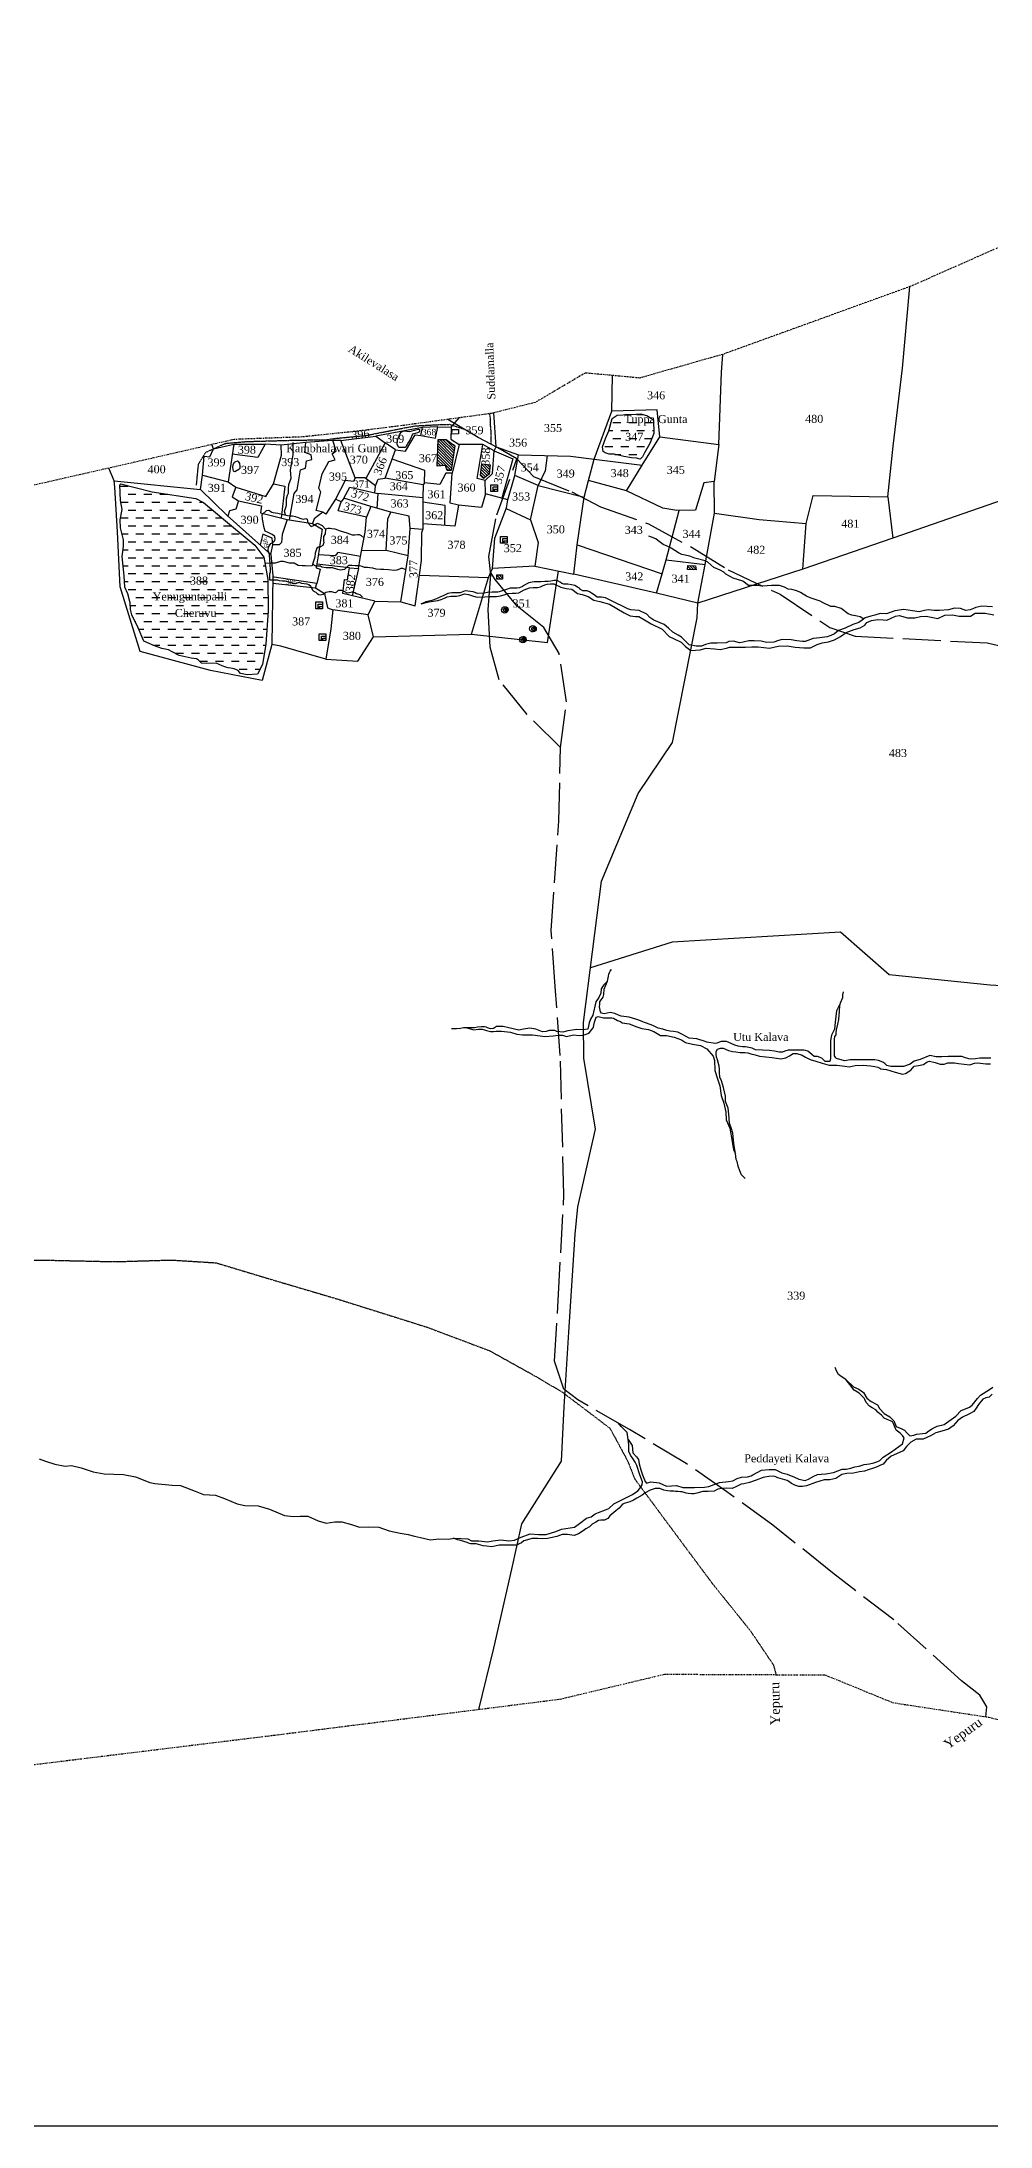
# Model space of a CAD drawing. Header units: millimetres. Extents: x 1039 to 3150, y 234 to 1226.
# Drawn here: x 1810 to 2109, y 234 to 890 of the extents above; entities that cross this region are included whole.
import ezdxf

# ---------------------------------------------------------------- set-up
doc = ezdxf.new("R2010")
doc.units = ezdxf.units.MM
doc.header["$MEASUREMENT"] = 0
for name, pattern in [('ACAD_ISO02W100', [15, 12, -3]), ('ACAD_ISO07W100', [3, 0, -3]), ('BORDER', [1.75, 0.5, -0.25, 0.5, -0.25, 0, -0.25])]:
    doc.linetypes.add(name, pattern=pattern)
for name, color, linetype in [('CARTTRACK', 30, 'ACAD_ISO02W100'), ('NALA', 4, 'Continuous'), ('ROUND WELL', 5, 'Continuous'), ('SQUAREWELL', 5, 'Continuous'), ('SURVEY_BND', 7, 'Continuous'), ('VILLAGE_AREA', 1, 'Continuous'), ('WATER_BODY', 4, 'Continuous')]:
    doc.layers.add(name, color=color, linetype=linetype)
doc.layers.add('FOOTPATH', color=150, linetype='ACAD_ISO07W100', lineweight=30)
doc.layers.add('VILL_BOUNDARY', color=6, linetype='BORDER', lineweight=30)
doc.styles.get("Standard").update_dxf_attribs({"font": 'TIMES.TTF'})

msp = doc.modelspace()

# ---------------------------------------------------------------- hatches: boundary and pattern name
at = {"layer": 'VILLAGE_AREA'}
h = msp.add_hatch(dxfattribs=at)
h.set_pattern_fill('ANSI31', color=256, scale=5, angle=90, style=0)
h.paths.add_polyline_path([(1940.28, 762.73), (1937.6, 764.67), (1935.02, 764.7), (1934.7, 756.34), (1937.4, 756.55), (1937.86, 754.92), (1939.14, 754.9)])
h.paths.add_polyline_path([(1951.46, 756.73), (1948.83, 757.05), (1948.34, 753.33), (1949.32, 752.38), (1951.05, 753.82)])
h.paths.add_polyline_path([(1951.78, 755.72), (1952.1, 762.56), (1948.28, 762.74), (1947.96, 755.89)], flags=9)
h = msp.add_hatch(dxfattribs=at)
h.set_pattern_fill('ANSI31', color=256, scale=5, angle=90, style=0)
h.paths.add_polyline_path([(2015.94, 724.95), (2013.59, 725.09), (2013.49, 723.81), (2016.18, 723.7)])
h.paths.add_polyline_path([(1955.31, 722.12), (1953.46, 722.12), (1953.46, 720.75), (1955.31, 720.75)])
at = {"layer": 'WATER_BODY'}
h = msp.add_hatch(dxfattribs=at)
h.set_pattern_fill('DASH', color=256, scale=20, style=0)
h.paths.add_polyline_path([(2002.91, 766.6), (2002.82, 770.81), (2001.98, 771.43), (2000.85, 772.07), (1998.8, 772.7), (1997.34, 772.6), (1995.04, 772.58), (1991.31, 772.36), (1989.8, 771.33), (1988.77, 767.42), (1987.69, 765.03), (1986.69, 762.4), (1986.93, 760.92), (1987.6, 760.44), (1988.86, 760.06), (1990.44, 760.04), (1993.41, 759.32), (1995.87, 758.91), (1997.43, 758.86), (1998.58, 758.46), (1999.35, 759.22), (1999.97, 760.46), (2001.64, 763.42)])
h.paths.add_polyline_path([(1992.7, 768.22), (2013.85, 768.22), (2013.85, 773.18), (1992.7, 773.18)], flags=9)
h.paths.add_polyline_path([(1993.23, 763.58), (2000.08, 763.58), (2000.08, 767.42), (1993.23, 767.42)], flags=24)
h = msp.add_hatch(dxfattribs=at)
h.set_pattern_fill('DASH', color=256, scale=20, style=0)
h.paths.add_polyline_path([(1877.38, 731.47), (1870.02, 737.58), (1861.22, 744.9), (1858.84, 746.13), (1845.11, 748.27), (1835.28, 750.69), (1834.92, 750.47), (1835.16, 745.51), (1835.67, 742.69), (1835.06, 739.47), (1835.09, 736.89), (1836.1, 733.11), (1836.12, 731.08), (1835.62, 727.91), (1835.93, 724.83), (1836.32, 721.86), (1836.49, 718.25), (1837.43, 716.2), (1838.15, 713.38), (1838.27, 711.26), (1838.66, 709.57), (1840.71, 705.46), (1842.49, 701.27), (1844.18, 700.57), (1845.88, 699.77), (1848.12, 698.97), (1850.25, 698.54), (1851.36, 697.93), (1853.63, 696.73), (1857.34, 695.96), (1859.01, 695.71), (1859.67, 695.33), (1860.63, 694.32), (1862.33, 694.25), (1865.22, 694.36), (1866.22, 693.94), (1867.11, 693.52), (1868.3, 693.13), (1869, 692.94), (1869.88, 692.82), (1870.89, 692.59), (1872.16, 692.01), (1872.86, 691.13), (1874.94, 690.74), (1878.18, 690.93), (1879.76, 693.94), (1880.81, 700.35), (1881.54, 710.86), (1881.5, 720.69), (1880.26, 727.74)])
h.paths.add_polyline_path([(1851.57, 708.16), (1865.68, 708.16), (1865.68, 712.12), (1851.57, 712.12)], flags=24)
h.paths.add_polyline_path([(1844.4, 712.45), (1868.99, 712.45), (1868.99, 717.52), (1844.4, 717.52)], flags=24)
h.paths.add_polyline_path([(1856.33, 718.39), (1863.18, 718.39), (1863.18, 722.22), (1856.33, 722.22)], flags=24)

# ---------------------------------------------------------------- linework, layer by layer
at = {"lineweight": 30}
msp.add_lwpolyline([(1039.18, 1225.73), (3149.7, 1225.73), (3149.7, 234.41), (1039.18, 234.41)], close=True, dxfattribs=at)
at = {"layer": 'CARTTRACK'}
for points in [[(2107.34, 363.16), (2107.6, 366.27), (2105.47, 369.92), (2099.68, 374.47), (2078.38, 393.61), (2059.07, 408.39), (2040.36, 423.41), (2025.83, 433.91), (2013.01, 442.77), (1995.2, 453.46), (1978.97, 462.78), (1974.58, 466.09), (1971.68, 474.95), (1972.8, 494.04), (1974.63, 527.27), (1973.44, 571.05), (1971.88, 592.71), (1970.57, 610.37), (1972.96, 644.71), (1973.57, 667.84), (1963.04, 678.26), (1954.2, 689.12), (1951.45, 699.38), (1950.73, 711.2), (1951.57, 722.1), (1950.97, 727.95), (1953.48, 740.96), (1959.83, 758.6), (1953.85, 762.06), (1947.64, 765.28), (1938.14, 771)], [(1959.83, 758.6), (1965.08, 753.09), (1977.11, 748.19), (1986.12, 743.47), (2001.2, 738.16), (2014.9, 730.71), (2026.23, 723.72), (2042.6, 716.03), (2058.21, 705.53), (2066.21, 702.85), (2107.7, 700.73), (2122.32, 697.33)], [(1973.57, 667.84), (1975.45, 682.2), (1973.08, 697.42), (1968.25, 705.54), (1959.93, 712.32), (1952.99, 720.7), (1951.49, 722.94)]]:
    msp.add_lwpolyline(points, dxfattribs=at)
at = {"layer": 'FOOTPATH', "ltscale": 0.002}
for points in [[(1859.04, 750.33), (1859.67, 756.84), (1861.96, 760.66), (1868.12, 763.45), (1874.82, 764.04), (1889.09, 764.44), (1899.93, 764.62), (1902.27, 764.98), (1912.43, 765.95), (1923.6, 768.17), (1928.11, 768.98), (1935.33, 769.35), (1938.67, 769.45), (1943.24, 767.93)], [(1951.69, 763.18), (1951.75, 766.69), (1951.5, 769.53), (1951.48, 771.54), (1951.23, 772.79)], [(1794.78, 506.68), (1812.58, 506.68), (1833.38, 506.22), (1851.08, 506.74), (1865.19, 505.86), (1883.32, 500.41), (1903.11, 494.57), (1931.59, 485.62), (1951.2, 478.24), (1965, 470.58), (1973.98, 465.3), (1989.08, 453.86), (1994.64, 443.57), (1996.86, 437.92), (2010.91, 418.99), (2021.23, 405.12), (2033.28, 390.13), (2040.5, 379.44), (2041.33, 376.38)]]:
    msp.add_lwpolyline(points, dxfattribs=at)
at = {"layer": 'NALA'}
for points in [[(1887, 740.95), (1886.72, 742.12), (1887.12, 743.25), (1887.36, 744.05), (1887.36, 745.12), (1887.36, 745.98), (1887.7, 747.17), (1887.95, 747.84), (1887.98, 748.58), (1887.98, 749.28), (1888.04, 750.57), (1888.81, 752.57), (1888.68, 753.74), (1888.59, 755.12), (1889.27, 758.74), (1889.42, 759.87), (1889.42, 760.82), (1889.42, 761.68), (1889.42, 763.06), (1889.42, 763.76)], [(1911.3, 715.16), (1910.55, 715.88), (1909.77, 716.05), (1909.33, 716.18), (1908.85, 716.48), (1908.47, 716.67), (1907.99, 716.67), (1907.02, 716.44), (1906.44, 716.38), (1905.73, 716.74), (1905.1, 717.11), (1904.72, 717.23), (1903.84, 717.24), (1903.58, 717.17), (1903.1, 716.68), (1902.64, 716.44), (1902.25, 716.55), (1901.65, 716.81), (1900.75, 716.83), (1899.75, 716.6), (1898.93, 715.93), (1897.9, 715.73), (1897.52, 715.85), (1897, 716.15), (1896.84, 716.35), (1896.63, 716.57), (1896.16, 716.82), (1895.88, 717.02), (1895.63, 717.26), (1895.49, 717.56), (1895.04, 718.51), (1894.34, 718.97), (1893.8, 719.24), (1892.87, 719.35), (1892.15, 719.44), (1891.36, 719.69), (1890.42, 719.36), (1889.67, 719.31), (1888.83, 719.59), (1888.14, 719.78), (1887.71, 719.89), (1886.89, 720.11), (1886.11, 720.12), (1885.14, 720.27), (1884.59, 720.48), (1883.17, 720.49), (1882.14, 720.45), (1882.13, 721.43), (1882.14, 722.4), (1882.31, 723.06), (1882.33, 724.03), (1882.18, 725.05), (1882.18, 725.79), (1882.06, 726.79), (1882.02, 728.56), (1881.62, 729.81), (1881.65, 730.84), (1882.41, 731.95), (1883.33, 732.48), (1883.64, 732.92), (1883.79, 733.51), (1883.53, 734.3), (1882.85, 734.85), (1881.78, 735.31), (1880.68, 735.88), (1880.29, 736.91), (1879.79, 739.6), (1879.74, 741.13), (1881.08, 742.34), (1881.82, 742.43), (1882.74, 741.84), (1883.11, 741.73), (1884.58, 741.57), (1886.37, 741.14), (1887.62, 740.76), (1888.5, 740.63), (1889.26, 740.63), (1890.14, 740.5), (1890.71, 740.22), (1891.91, 739.85), (1892.74, 739.65), (1893.43, 739.86), (1893.8, 739.6), (1894.04, 738.51), (1895.09, 737.31), (1895.88, 737.66), (1896.84, 738.25), (1897.06, 738.4), (1898.53, 737.66), (1899.64, 736.54), (1899.54, 735.05), (1898.99, 734.22), (1898.97, 732.86), (1899.12, 732.33), (1898.79, 731.36), (1898.05, 730.93), (1897.39, 730.84), (1896.91, 730.47), (1896.56, 729.59), (1896.34, 728.91), (1896.21, 727.65), (1895.73, 726.14), (1895.4, 724.93), (1893.69, 724.91), (1893.21, 724.93), (1892.31, 724.93), (1891.02, 725.1), (1889.77, 725.76), (1888.94, 725.82), (1888.31, 725.82), (1886.38, 726.33), (1885.5, 726.35), (1883.82, 725.85), (1882.9, 725.85), (1880.62, 725.7)], [(1911.75, 733.83), (1911.21, 734.05), (1910.89, 734.42), (1910.32, 734.69), (1909.73, 734.74), (1908.86, 734.65), (1908.15, 734.65), (1906.46, 735.19), (1904.29, 735.9), (1903.49, 736.22), (1902.64, 736.52), (1901.61, 736.61), (1901.11, 736.66), (1900.4, 736.66), (1899.64, 736.54)], [(2068.91, 708.24), (2067.74, 708.92), (2066.85, 709.09), (2065.11, 709.45), (2064.02, 709.85), (2061.76, 711.55), (2059.78, 712.15), (2058.53, 712.19), (2056.18, 713.36), (2055.25, 713.85), (2052.99, 714.58), (2052.06, 714.86), (2050.89, 715.42), (2049.84, 716.07), (2048.99, 716.59), (2047.9, 717.12), (2046.24, 717.56), (2045.15, 717.68), (2043.98, 718.25), (2042.4, 718.73), (2041.19, 718.77), (2039.9, 718.77), (2037.21, 718.56), (2035.33, 718.81), (2032.62, 718.81), (2030.88, 720.19), (2027.81, 721.06), (2025.48, 722.3), (2024.89, 722.93), (2023.72, 723.58), (2021.71, 724.43), (2019.92, 726.1), (2019.04, 726.53), (2015.77, 727.41), (2014.16, 728.03), (2011.73, 728.48), (2010.62, 729.04), (2008.32, 730.57), (2007.13, 731.11), (2005.85, 731.71), (2004.12, 732.9), (2003.52, 733.44), (2002.1, 733.98), (2001.36, 734.26)], [(1924.93, 723.66), (1923.93, 724.12), (1923.29, 724.09), (1922.85, 723.88), (1922.1, 723.56), (1921.24, 723.51), (1919.41, 723.7), (1917.97, 723.83), (1916.93, 723.83), (1915.54, 723.95), (1914.46, 724.24), (1913.58, 724.34), (1912.78, 724.48), (1911.93, 724.41), (1911.1, 724.73), (1910.75, 724.87), (1910.02, 725), (1908.97, 724.97), (1907.88, 725.09), (1906.88, 725.07), (1905.63, 723.8), (1904.36, 723.63), (1903.46, 723.8), (1901.8, 724.29), (1900.71, 724.34), (1899.79, 724.34), (1898.49, 724.56), (1898.01, 724.83), (1896.47, 724.9), (1895.56, 725.53)], [(2109.42, 712.06), (2106.07, 712.3), (2104.18, 711.89), (2103.39, 711.53), (2102.37, 711.08), (2101, 710.96), (2099.33, 711.58), (2097.47, 711.63), (2095.6, 711.18), (2092.7, 710.89), (2091.07, 710.91), (2089.21, 711.08), (2087.99, 710.89), (2086.39, 710.48), (2084.24, 710.86), (2081.54, 711.27), (2078.67, 710.82), (2076.09, 709.84), (2074.05, 709.95), (2072.36, 709.43), (2071.16, 709.09), (2069.39, 708.59), (2068.42, 707.9), (2067.36, 707.18), (2065.5, 706.54), (2063.11, 705.38), (2061.02, 704.6), (2059.69, 703.59), (2058.51, 703.1), (2057.39, 702.65), (2055.09, 702.29), (2052.95, 702.07), (2050.45, 701.14), (2049.65, 701.14), (2047.84, 701.36), (2046.05, 701.69), (2043.28, 701.85), (2042.12, 701.5), (2040.62, 700.96), (2038.27, 700.88), (2036.62, 701.23), (2034.4, 701.35), (2032.81, 701.35), (2031.02, 700.99), (2029.87, 700.75), (2027.96, 701.32), (2026.43, 701.15), (2025.67, 700.78), (2022.79, 700.67), (2020.86, 700.63), (2019.12, 700.2), (2017.88, 699.67), (2016.23, 699.66), (2013.98, 700.18), (2012.98, 701.14), (2011.56, 702.51), (2010.51, 703.21), (2008.85, 704.14), (2007.47, 705.4), (2006.17, 706.55), (2002.89, 707.87), (2001.64, 708.76), (2000.65, 709.81), (1998.31, 710.97), (1995.62, 711.09), (1994.71, 711.46), (1993.07, 712.29), (1991.05, 713.26), (1989.16, 714.22), (1987.65, 714.9), (1986.47, 715.11), (1985.11, 715.13), (1984.11, 715.81), (1983.25, 716.38), (1982.67, 716.84), (1981.91, 717.08), (1980.59, 717.07), (1979.79, 717.57), (1979.49, 717.9), (1978.85, 718.26), (1978.01, 718.73), (1976.95, 719.03), (1975.82, 719.15), (1974.56, 719.15), (1973.95, 719.46), (1973.46, 719.84), (1972.68, 720.27), (1972.1, 720.39), (1971.45, 720.39), (1971.01, 720.29), (1970.47, 720.14), (1969.68, 720.06), (1968.64, 720.03), (1967.32, 719.93), (1965.23, 719.97), (1964.65, 719.85), (1963.57, 719.64), (1962.97, 719.27), (1962.21, 718.85), (1961.57, 718.46), (1960.64, 718.06), (1959.9, 717.95), (1959.15, 717.95), (1957.75, 717.94), (1956.52, 717.57), (1954.27, 716.78), (1953.8, 716.69), (1952.83, 716.67), (1952, 716.67), (1950.59, 716.63), (1949.4, 716.42), (1947.54, 716.31), (1946.02, 716.76), (1943.54, 717.06), (1941.95, 716.49), (1940.5, 716.5), (1939.32, 716.49), (1938.12, 716.22), (1936.64, 715.52), (1935.81, 715.19), (1934.52, 714.55), (1933.09, 714.06), (1931.19, 713.64), (1930.38, 713.28), (1929.73, 713.06), (1932.08, 713.68), (1935, 714.05), (1936.02, 714.35), (1937.08, 714.78), (1937.92, 715.23), (1939.01, 715.42), (1940.83, 715.39), (1941.85, 715.64), (1943.33, 716.18), (1944.63, 715.92), (1946.15, 715.4), (1947.31, 715.1), (1949.77, 715.24), (1951.25, 715.36), (1953.37, 715.33), (1954.61, 715.5), (1955.79, 715.85), (1956.92, 716.27), (1958.35, 716.34), (1959.48, 716.37), (1960.44, 716.48), (1962.15, 717.4), (1963.82, 718.08), (1964.92, 718.2), (1966.31, 718.2), (1967.27, 718.39), (1967.91, 718.69), (1968.61, 718.95), (1969.3, 719.21), (1970.42, 719.33), (1971.46, 719.33), (1973.65, 718.25), (1975.3, 717.87), (1977.08, 717.59), (1978.87, 716.28), (1980.37, 715.92), (1982.28, 715.31), (1984.02, 714.12), (1985.92, 713.72), (1988.98, 712.87), (1993.6, 710.18), (1995.41, 709.2), (1997.08, 709.03), (1998.16, 709.03), (1999.9, 707.95), (2002.08, 706.78), (2005.54, 705.06), (2007.75, 702.76), (2009.29, 702.01), (2011.47, 700.93), (2012.88, 699.56), (2014.57, 698.32), (2017.5, 698.55), (2019.38, 699.09), (2021.96, 698.85), (2023.77, 698.67), (2025.75, 699.07), (2026.71, 699.35), (2028.47, 699.35), (2031.74, 699.35), (2033.76, 699.46), (2035.66, 699.49), (2039.3, 699.07), (2041.98, 699.75), (2044.82, 699.77), (2047.29, 699.37), (2050.11, 699.16), (2052.16, 699.18), (2054.26, 700.24), (2055.83, 700.76), (2057.78, 701.11), (2058.49, 701.23), (2059.73, 701.72), (2061.59, 702.73), (2063.4, 703.97), (2065.93, 704.9), (2067.78, 705.49), (2069.22, 706.35), (2069.85, 707.15), (2071.38, 707.74), (2073.35, 708.09), (2075, 707.97), (2076.13, 707.9), (2078.89, 709.16), (2080.09, 709.3), (2082.62, 708.57), (2084.95, 708.66), (2086.78, 709.04), (2088.5, 709.09), (2090.62, 708.71), (2092.2, 708.46), (2094.46, 709.44), (2096.81, 709.61), (2098.97, 709.16), (2101.16, 709.09), (2102.45, 709.11), (2103.98, 710.05), (2107.08, 710.1), (2109.81, 709.56)], [(1988.27, 594.44), (1988.61, 595.99), (1988.68, 596.57), (1988.95, 597.16), (1989.17, 597.56), (1989.52, 598.07), (1989.52, 598.07)], [(2108.84, 570.2), (2106.84, 570.2), (2105.38, 570.2), (2104.07, 569.94), (2102.8, 569.91), (2101.93, 569.94), (2100.65, 570.45), (2099.71, 570.67), (2097.49, 570.67), (2095.45, 570.67), (2093.45, 570.6), (2091.67, 570.64), (2089.67, 571), (2086.62, 569.8), (2084.81, 569.22), (2083.46, 568.35), (2081.42, 567.62), (2080.44, 567.62), (2079.2, 567.62), (2077.75, 567.62), (2077.42, 567.62), (2076.15, 567.92), (2075.53, 568.5), (2074.91, 568.9), (2073.57, 569.51), (2072.37, 569.62), (2071.53, 569.62), (2069.31, 569.66), (2067.78, 569.66), (2066.76, 569.66), (2064.65, 569.66), (2062.84, 569.33), (2060.33, 570.1), (2060.14, 570.35), (2059.71, 570.97), (2059.67, 571.77), (2059.67, 572.86), (2059.67, 573.51), (2059.67, 574.64), (2059.67, 575.33), (2059.67, 576.2), (2059.85, 576.96), (2060.22, 577.51), (2060.22, 578.2), (2060.36, 579.11), (2060.75, 580.91), (2061.04, 582.4), (2061.33, 584.98), (2061.37, 586.61), (2061.59, 587.63), (2060.39, 585.09), (2059.95, 581.56), (2059.73, 579.35), (2058.75, 577.39), (2058.49, 575.71), (2058.42, 572.89), (2058.45, 570.06), (2058.27, 569.18), (2056.78, 569.18), (2055.76, 570.2), (2054.38, 570.75), (2053.36, 570.75), (2052.56, 571.33), (2051.98, 571.84), (2051.36, 572.35), (2050.63, 572.64), (2050.02, 572.71), (2049.29, 572.71), (2048.56, 572.71), (2046.45, 572.75), (2045.18, 572.75), (2044.09, 572.38), (2043.32, 572.05), (2042.34, 572.05), (2040.85, 572.38), (2039.25, 572.64), (2034.83, 572.78), (2033.85, 573.29), (2031.7, 573.8), (2030.76, 573.8), (2029.45, 573.95), (2028.36, 574.31), (2026.25, 575.22), (2025.7, 575.4), (2024.06, 575.4), (2022.75, 574.96), (2022.14, 574.85), (2019.55, 575.18), (2018.75, 575.54), (2016.42, 576.31), (2013.99, 576.52), (2011.71, 577.7), (2010.41, 578.35), (2009.1, 578.61), (2007.93, 578.72), (2006.95, 578.86), (2005.68, 579.26), (2004.26, 579.66), (2002.8, 580.39), (2002.08, 580.71), (1999.97, 581.44), (1999.38, 581.66), (1998.15, 582.17), (1997.24, 582.5), (1995.13, 583.04), (1992.58, 583.4), (1991.82, 583.69), (1990.58, 584.24), (1989.16, 584.53), (1987.25, 584.18), (1986.38, 584.36), (1986.12, 584.73), (1985.79, 586.29), (1985.9, 587.2), (1985.94, 587.85), (1986.34, 588.54), (1986.92, 589.38), (1987.14, 590.25), (1987.29, 591.92), (1988.27, 594.44), (1987.18, 593.24), (1986.34, 592.04), (1986.2, 590.59), (1985.54, 589.28), (1984.6, 587.9), (1983.72, 583.7), (1982.99, 582.5), (1982.52, 581.26), (1982.08, 579.3), (1980.55, 579.12), (1978.7, 579.16), (1975.86, 578.79), (1974.26, 578.36), (1972.33, 578.54), (1971.71, 578.87), (1969.97, 578.87), (1968.99, 578.54), (1967.82, 578.5), (1967.39, 578.68), (1965.82, 579.3), (1963.89, 579.63), (1961.89, 579.34), (1960.44, 579.01), (1957.31, 579.74), (1955.46, 580.1), (1953.42, 580.1), (1952.47, 579.47), (1951.51, 579.39), (1951.17, 579.49), (1950.53, 579.73), (1950.14, 579.9), (1949.58, 580.01), (1948.69, 580.02), (1947.41, 579.99), (1946.43, 579.78), (1944.59, 579.72), (1944.06, 579.72), (1946.3, 579.1), (1947.69, 579.28), (1948.37, 579.32), (1948.88, 579.33), (1949.67, 579.09), (1950.22, 578.85), (1951.56, 578.55), (1952.49, 578.55), (1953.3, 578.7), (1954.15, 578.71), (1954.95, 578.73), (1957.82, 578.4), (1959.83, 577.74), (1961.62, 577.48), (1963.22, 577.48), (1964.68, 577.48), (1967.11, 577.26), (1968.65, 577.05), (1971.23, 577.22), (1972.77, 577.4), (1974.12, 577.39), (1975.41, 576.98), (1977.67, 577.52), (1979.44, 577.37), (1980.6, 577.4), (1981.59, 577.73), (1982.13, 577.96), (1982.65, 578.28), (1983.07, 578.76), (1983.24, 579.09), (1983.9, 579.79), (1983.97, 580.54), (1984.23, 581.54), (1984.62, 582.81), (1984.82, 583.13), (1985.34, 583.29), (1986.26, 583.08), (1987.05, 582.86), (1988.95, 582.86), (1989.71, 582.87), (1990.18, 582.75), (1991.48, 582.07), (1992.39, 581.68), (1992.88, 581.31), (1995.16, 580.97), (1997.55, 580.04), (1999.13, 579.52), (2001.25, 579.17), (2002.93, 578.62), (2004.99, 577.37), (2006.86, 577.37), (2009.25, 576.75), (2011.6, 575.95), (2012.86, 575.14), (2015.05, 574.6), (2017.57, 574.21), (2019.55, 573.1), (2021.55, 570.81), (2021.93, 569.43), (2022.1, 566.27), (2022.94, 563.74), (2023.68, 561.48), (2024.04, 558.42), (2024.88, 556.02), (2025.52, 553.25), (2025.62, 550.84), (2026.78, 548.2), (2027.49, 544.02), (2027.97, 541.38), (2028.62, 540.22), (2028.01, 543.41), (2027.72, 546.63), (2027.2, 548.31), (2026.65, 549.79), (2026.52, 552.58), (2026.3, 554.48), (2025.85, 555.54), (2025.39, 556.57), (2025.39, 558.28), (2024.81, 560.99), (2024.14, 563.04), (2023.65, 564.2), (2023.59, 565.68), (2023.59, 566.74), (2023.46, 567.67), (2022.88, 569.64), (2022.59, 570.54), (2022.46, 571.47), (2022.49, 572.28), (2022.94, 573.02), (2023.81, 573.34), (2024.72, 573.34), (2026.33, 572.57), (2027.65, 572.28), (2028.68, 572.15), (2030.01, 571.96), (2031.55, 571.96), (2032.49, 571.86), (2033.42, 571.6), (2034.75, 571.25), (2036.07, 570.77), (2040.11, 570.45), (2042.79, 569.94), (2044.4, 570.32), (2045.59, 570.94), (2046.66, 571.61), (2047.88, 571.61), (2049.49, 571.13), (2050.56, 570.49), (2052.01, 569.81), (2053.82, 569.23), (2055.88, 568.59), (2057.98, 568.01), (2060.43, 568.04), (2062.94, 567.72), (2064.32, 567.43), (2066.26, 567.94), (2068.68, 568.04), (2071, 567.75), (2072.35, 567.62), (2073.38, 567.36), (2073.96, 567.01), (2074.29, 566.88), (2075.16, 566.69), (2076.03, 566.62), (2078.8, 565.82), (2081.09, 565.2), (2082.06, 565.4), (2083.7, 566.46), (2084.77, 567.65), (2086.09, 567.94), (2087.67, 568.2), (2088.83, 569), (2089.54, 569.26), (2091.34, 568.81), (2092.99, 568.3), (2094.25, 568.3), (2095.34, 568.75), (2097.47, 568.75), (2098.73, 568.52), (2102.26, 568.1), (2103.78, 568.58), (2104.75, 568.68), (2107.29, 568.45), (2108.78, 568.42)], [(2061.59, 587.63), (2062.31, 589.23), (2062.35, 590.11), (2062.55, 591.07), (2062.55, 591.07)], [(1944.06, 579.72), (1942.99, 579.75), (1942.1, 579.47), (1940.86, 579.43), (1940.19, 579.43), (1939.26, 579.43)], [(2031.6, 532.37), (2030.51, 533.51), (2029.96, 534.78), (2029.46, 536.19), (2029.05, 537.69), (2028.82, 538.33), (2028.62, 540.22)], [(2063.28, 469.21), (2061.85, 470.11), (2060.93, 470.75), (2060.36, 471.88), (2059.87, 472.95), (2059.87, 472.95)], [(1809.53, 444.25), (1811.53, 443.49), (1814.5, 442.52), (1817.69, 441.89), (1819.72, 442.14), (1822.81, 441.4), (1826.53, 440.2), (1830, 439.57), (1836.07, 439.31), (1839.87, 438.62), (1844.4, 436.77), (1845.91, 436.46), (1851.41, 436.01), (1853.97, 435.81), (1858.59, 434.06), (1861.22, 433.04), (1865.07, 432.84), (1867.81, 431.81), (1871.86, 430.14), (1874.28, 429.58), (1878.43, 429.49), (1882.04, 428.4), (1886.68, 426.45), (1889.6, 426.13), (1891.61, 426.2), (1894.01, 426.2), (1897.32, 424.73), (1899.79, 424.04), (1902.56, 424.42), (1903.27, 424.47), (1904.74, 424.44), (1907.8, 423.63), (1910.32, 422.74), (1913.12, 422.85), (1916.37, 422.74), (1919.66, 421.6), (1923.11, 420.85), (1925.65, 420.46), (1927.66, 419.88), (1929.46, 419.51), (1932.64, 418.8), (1935.22, 419.11), (1938.18, 419.02), (1940.15, 419.29), (1944.37, 419.11), (1945.52, 418.48), (1947.84, 418.5), (1950.6, 418.15), (1952.21, 418.42), (1954.74, 418.75), (1957.31, 418.46), (1959.05, 418.7), (1961.19, 419.57), (1964, 420.71), (1966.61, 420.44), (1968.97, 420.4), (1972.05, 421.43), (1973.83, 422.16), (1977.93, 422.71), (1979.49, 423.9), (1981.71, 425.6), (1983.13, 426.05), (1984.46, 426.94), (1985.43, 427.38), (1987.65, 428.2), (1988.69, 428.64), (1990.33, 430.05), (1996.16, 433.03), (1997.85, 434.13), (1998.51, 434.94), (1999.2, 436.03), (1999.28, 437.02), (1998.47, 439.16), (1997.56, 442.19), (1997.01, 443.18), (1996.24, 444.35), (1995.54, 445.38), (1995.07, 446.55), (1995.07, 448.74), (1994.81, 450.35), (1996.02, 448.41), (1996.28, 446.14), (1997.45, 444.9), (1998.07, 443.99), (1998.29, 442.63), (1998.8, 440.73), (1999.35, 439.23), (2000.19, 437.07), (2000.63, 436.63), (2001.99, 436.96), (2004.55, 436.71), (2006.9, 435.68), (2009.97, 435.86), (2012.02, 435.24), (2015.65, 435.21), (2018.79, 435.33), (2020.23, 435.57), (2021.82, 436.16), (2023.5, 436.85), (2026.4, 437.08), (2027.72, 437.37), (2029.13, 438.01), (2030.44, 438.47), (2032.35, 438.57), (2033.45, 438.86), (2034.02, 439.24), (2036.76, 440.66), (2039.15, 440.89), (2041.03, 440.89), (2042.29, 440.25), (2043.14, 439.81), (2044.87, 439.43), (2046.1, 438.86), (2046.87, 438.58), (2048.44, 437.83), (2050.45, 437.45), (2051.53, 437.88), (2053.18, 438.84), (2054.36, 439.35), (2055.52, 439.43), (2057.01, 439.5), (2059.35, 439.99), (2062.07, 440.99), (2063.41, 441.04), (2064.85, 441.33), (2066.06, 441.74), (2067.48, 441.94), (2069.07, 442.48), (2070.77, 442.66), (2072.11, 443), (2073.03, 443.33), (2073.93, 443.69), (2075.04, 444.72), (2077.62, 446.4), (2081.12, 449), (2081.63, 450.88), (2081.07, 451.54), (2080.4, 452.26), (2079.14, 453.24), (2078.38, 455.03), (2077.97, 455.85), (2077.33, 456.21), (2076.27, 456.62), (2075.32, 457.03), (2074.5, 457.99), (2073.42, 458.83), (2072.72, 459.63), (2071.57, 460.27), (2070.77, 460.84), (2069.69, 461.94), (2069.3, 462.89), (2069.04, 463.31), (2068.32, 464.02), (2068.04, 464.31), (2067.45, 464.9), (2065.93, 465.85), (2064.51, 467.61), (2063.28, 469.21), (2065.72, 466.89), (2067.35, 466.14), (2068.84, 465.13), (2069.9, 463.34), (2071.24, 462.28), (2073.19, 461.25), (2073.83, 460.07), (2075.35, 458.53), (2077.1, 457.48), (2078.39, 456.23), (2079.14, 454.45), (2080.84, 453.71), (2081.77, 453.22), (2082.59, 452.27), (2083.36, 451.52), (2084.62, 451.7), (2085.65, 452.01), (2087.37, 452.22), (2088.48, 452.35), (2089.38, 453.01), (2090.49, 453.81), (2091.98, 454.48), (2094.24, 455.07), (2097.88, 457.6), (2099.55, 459.42), (2100.91, 459.96), (2102.12, 460.53), (2103, 461.09), (2103.82, 462.12), (2104.72, 463.25), (2105.62, 464.28), (2108.49, 466.02), (2109.54, 466.74)], [(2109.27, 464.59), (2108.32, 463.64), (2107.34, 463.41), (2106.33, 463.01), (2105.05, 461.36), (2104.27, 460.13), (2103.55, 459.15), (2101.91, 458.26), (2099.99, 457.37), (2098.46, 456.3), (2097.05, 454.61), (2095.55, 453.54), (2093.51, 452.91), (2091.6, 452.37), (2090.07, 451.57), (2088.72, 450.94), (2087.63, 450.45), (2086.47, 450.42), (2085.41, 450.39), (2083.77, 449.44), (2082.39, 448.15), (2081.26, 446.71), (2079.25, 445.79), (2077.52, 445.04), (2075.98, 443.73), (2074.98, 442.61), (2074.17, 442.21), (2073.16, 441.72), (2071.67, 441.23), (2070.26, 440.83), (2069.16, 440.34), (2067.55, 440.11), (2065.65, 439.7), (2063.64, 439.68), (2062, 439.33), (2060.18, 438.07), (2058.22, 437.61), (2056.44, 437.61), (2053.7, 436.85), (2050.87, 435.76), (2049.69, 435.58), (2048.54, 435.58), (2047.19, 435.99), (2046.18, 436.53), (2045.32, 437.11), (2044.86, 437.42), (2044.14, 437.65), (2041.92, 438.26), (2041.29, 438.55), (2040.4, 438.78), (2039.07, 438.72), (2037.84, 438.46), (2037.32, 438.37), (2035.12, 437.54), (2032.99, 436.82), (2031.17, 436.42), (2030.31, 436.27), (2028.87, 435.5), (2027.57, 434.95), (2025.59, 434.98), (2024.29, 434.92), (2023, 434.69), (2021.85, 434.12), (2019.95, 433.92), (2018.31, 433.92), (2016.36, 433.42), (2015.52, 433.19), (2014.75, 433.22), (2013.65, 433.3), (2013.02, 433.48), (2011.84, 433.88), (2011.32, 433.91), (2010.46, 433.96), (2009.71, 433.99), (2009.19, 434.08), (2008.01, 434.08), (2007.15, 434.17), (2005.99, 434.42), (2004.79, 434.88), (2003.78, 434.94), (2003.29, 434.94), (2001.71, 434.4), (2000.18, 433.5), (1999.23, 432.84), (1997.59, 431.92), (1996.5, 431.26), (1995.37, 430.77), (1993.85, 430.31), (1993.04, 430), (1992.01, 428.7), (1990.94, 427.93), (1989.08, 426.3), (1988.42, 425.47), (1987.35, 425.01), (1986.2, 425.01), (1985.51, 424.87), (1984.62, 424.35), (1983.52, 423.69), (1982.6, 422.91), (1981.54, 422.28), (1980.7, 421.62), (1979.23, 420.64), (1977.85, 420.15), (1975.69, 420.41), (1974.02, 420.41), (1972.35, 419.86), (1969.48, 419.2), (1967.84, 419.06), (1966.4, 419.2), (1964.67, 419.17), (1962.03, 418.41), (1961.22, 417.88), (1960.58, 417.56), (1959.89, 417.13), (1958.98, 417.09), (1955.87, 417.09), (1954.9, 417.09), (1954.23, 417.09), (1952.91, 416.77), (1951.98, 416.61), (1950.39, 416.79), (1949.21, 416.89), (1947.03, 417.5), (1945.3, 417.56), (1944.63, 417.7), (1944.16, 417.92), (1943.15, 418.3), (1941.72, 418.67), (1941.17, 418.75), (1939.91, 419.26)], [(1994.81, 450.35), (1994.55, 452.54), (1992.63, 454.38), (1991.63, 455.59)]]:
    msp.add_lwpolyline(points, dxfattribs=at)
at = {"layer": 'ROUND WELL'}
for centre, major_axis, ratio in [((1956.02, 711.13), (1.05, 0.03), 0.947825), ((1956.34, 711.11), (0.736, 0.046), 0.834835), ((1956.55, 711.14), (0.526, 0.014), 0.472417), ((1961.69, 701.77), (1.05, 0.03), 0.947825), ((1962, 701.75), (0.736, 0.046), 0.834835), ((1962.21, 701.78), (0.526, 0.014), 0.472417), ((1964.87, 705.18), (1.05, 0.03), 0.947825), ((1965.18, 705.16), (0.736, 0.046), 0.834835), ((1965.39, 705.19), (0.526, 0.014), 0.472417)]:
    msp.add_ellipse(centre, major_axis=major_axis, ratio=ratio, dxfattribs=at)
at = {"layer": 'SQUAREWELL'}
for points in [[(1951.6, 750.46), (1953.75, 750.46), (1953.75, 748.33), (1951.6, 748.33)], [(1952.34, 749.78), (1953.75, 749.78), (1953.75, 748.33), (1952.34, 748.33)], [(1952.81, 749.08), (1953.75, 749.08), (1953.75, 748.33), (1952.81, 748.33)], [(1954.64, 734.21), (1956.79, 734.21), (1956.79, 732.08), (1954.64, 732.08)], [(1955.37, 733.54), (1956.79, 733.54), (1956.79, 732.08), (1955.37, 732.08)], [(1955.85, 732.83), (1956.79, 732.83), (1956.79, 732.08), (1955.85, 732.08)], [(1896.53, 713.62), (1898.68, 713.62), (1898.68, 711.48), (1896.53, 711.48)], [(1897.27, 712.94), (1898.68, 712.94), (1898.68, 711.48), (1897.27, 711.48)], [(1897.74, 712.23), (1898.68, 712.23), (1898.68, 711.48), (1897.74, 711.48)], [(1897.58, 703.58), (1899.73, 703.58), (1899.73, 701.44), (1897.58, 701.44)], [(1898.31, 702.9), (1899.73, 702.9), (1899.73, 701.44), (1898.31, 701.44)], [(1898.79, 702.2), (1899.73, 702.2), (1899.73, 701.44), (1898.79, 701.44)]]:
    msp.add_lwpolyline(points, close=True, dxfattribs=at)
at = {"layer": 'SURVEY_BND'}
for points in [[(2021.99, 741.5), (2036.01, 739.56), (2050.78, 738.31), (2052.98, 747.1), (2076.44, 746.61), (2078.13, 762.59), (2081.13, 787.1), (2083.45, 812.73)], [(2004.75, 765.51), (2023.28, 763.08), (2024.12, 785.89), (2024.54, 791.44)], [(1953.29, 762.35), (1960.37, 759.82), (1976.7, 759.43), (1984.17, 758.49), (1989.64, 773.54), (1989.9, 784.79)], [(1984.17, 758.49), (1999.25, 756.65), (2004.75, 765.51), (2003.93, 773.98), (1989.64, 773.54)], [(1921.66, 761.42), (1924.77, 761.02), (1927.87, 766.16), (1929.6, 765.89), (1930.1, 768.48), (1915.41, 765.7)], [(1934.9, 768.67), (1939.14, 768.53), (1939.07, 764.79), (1941.67, 763.06), (1939.42, 754.12), (1937.5, 754.06), (1935.61, 750.53), (1930.74, 751.04), (1930.81, 754.97), (1920.6, 758.54)], [(1929.6, 765.89), (1934.21, 765.12), (1934.9, 768.67), (1930.1, 768.48)], [(1939.14, 768.53), (1941.61, 771.48)], [(1952.7, 761.16), (1953.29, 762.35), (1952.56, 773.05)], [(1860.92, 753.46), (1861.47, 759.42), (1863.25, 759.24), (1864.36, 761.74), (1870.75, 763.19), (1869.02, 751.4)], [(1864.36, 761.74), (1863.91, 763.09)], [(1870.75, 763.19), (1880.69, 763.16), (1878.3, 759.05), (1870.29, 760.06)], [(1871.4, 749.7), (1880.89, 746.79), (1883.28, 750.79), (1885.76, 759.78), (1885.71, 762.93), (1880.69, 763.16)], [(1888.29, 739.39), (1889.8, 747.73), (1890.71, 748.9), (1891.8, 755.14), (1893.29, 755.65), (1893.62, 758.01), (1895.37, 758.34), (1895.08, 759.83), (1893.11, 760.56), (1893.44, 763.69), (1885.71, 762.93)], [(1898.75, 741.88), (1896.7, 742.39), (1898.15, 748.15), (1897.5, 749.34), (1898.62, 753.9), (1900.69, 757.78), (1902.61, 758.3), (1901.74, 760.15), (1902.94, 761.13), (1901.96, 764.35), (1893.44, 763.69)], [(1908.94, 752.61), (1904.47, 764.38), (1901.96, 764.35)], [(1904.47, 764.38), (1915.41, 765.7), (1918.42, 763.65), (1912.3, 752.42)], [(1915.37, 750.15), (1916.19, 752.17), (1918.38, 752.54), (1921.66, 761.42), (1918.42, 763.65)], [(1949.93, 747.59), (1949.85, 751.82), (1947.35, 752.44), (1949.11, 763.06), (1941.67, 763.06)], [(1949.85, 751.82), (1952.11, 754.01), (1952.7, 761.16), (1949.11, 763.06)], [(1952.7, 761.16), (1958.5, 758.61), (1955.05, 746.24)], [(2023.28, 763.08), (2021.83, 751.45), (2018.64, 751.03), (2015.95, 742.46), (2010.13, 742.34), (2005.72, 743.07), (1994.26, 748.58), (1999.25, 756.65)], [(2138.58, 596.72), (2149.35, 652.8), (2157.9, 692.87), (2167.41, 741.07), (2171.9, 766.24), (2078.07, 733.71)], [(1833.16, 751.65), (1831.45, 755.67)], [(1941.45, 744.05), (1938.83, 744.71), (1939.42, 754.12)], [(1969.29, 759.61), (1968.7, 754.84), (1966.5, 750.2), (1959.16, 753.35), (1960.37, 759.82)], [(1966.5, 750.2), (1981.02, 746.6), (1982.31, 751.84), (1984.17, 758.49)], [(1833.16, 751.65), (1860.25, 748.93), (1868.65, 740.78), (1882.45, 728.55), (1883.07, 721.79), (1882.72, 700.26), (1879.72, 688.94), (1863.46, 692.07), (1841.31, 698), (1835.01, 718.37), (1834.19, 735.68), (1833.37, 749.72), (1833.16, 751.65)], [(1860.25, 748.93), (1860.92, 753.46), (1869.02, 751.4), (1871.4, 749.7), (1870.21, 746.62), (1872.25, 745.43), (1871.43, 742.79), (1869.43, 742.21), (1868.88, 740.58)], [(1883.28, 750.79), (1886.85, 750.03), (1885.65, 739.99)], [(1915.16, 747.91), (1915.37, 750.15), (1912.04, 752.61), (1908.94, 752.61), (1908.4, 751.52), (1905.8, 751.84), (1902.73, 745.92)], [(1905.34, 746.28), (1907.26, 749.7), (1916.1, 747.69), (1915.81, 743)], [(1930.33, 750.43), (1930.26, 746.33), (1916.1, 747.69)], [(1930.74, 751.04), (1930.33, 750.43), (1918.38, 752.55)], [(1929.17, 721.99), (1950.89, 721.27), (1952.11, 724.09), (1952.88, 733.69), (1956.54, 743.24), (1956.94, 745.74), (1949.93, 747.59), (1948.69, 743.26), (1941.45, 744.05), (1940.26, 737.46), (1930.26, 738.14)], [(1956.46, 743.01), (1964.12, 739.41), (1966.5, 750.2)], [(1956.94, 745.74), (1959.16, 753.35)], [(1994.26, 748.58), (1982.31, 751.84)], [(2006.78, 726.87), (2019.08, 725.41), (2021.99, 741.5), (2021.83, 751.45)], [(1872.25, 745.43), (1879.45, 743.8), (1879.22, 741.66), (1887.52, 739.5), (1885.98, 734.79), (1885.8, 732.3), (1885.02, 731.57), (1883.07, 731.57), (1882.89, 733.65), (1879.94, 734.97), (1879.08, 731.53)], [(1910.67, 727.91), (1912.07, 735.58), (1912.53, 740.28), (1903.58, 742.21), (1904.59, 745.13), (1902.73, 745.92), (1899.74, 741.18), (1898.75, 741.88), (1896.07, 739.7), (1895.56, 738.3)], [(1913.92, 743.66), (1905.34, 746.28), (1904.59, 745.13)], [(1918.7, 729.77), (1919.2, 739.7), (1920.12, 741.83), (1913.92, 743.66), (1912.53, 740.28)], [(1930.26, 746.33), (1930.26, 736.37), (1926.26, 736.75), (1925.94, 740.56), (1920.12, 741.83)], [(1937.11, 737.67), (1937.28, 743.9), (1930.26, 745.03)], [(1965.45, 724.91), (1977.71, 722.34), (1978.73, 731.57), (1981.02, 746.6)], [(1978.73, 731.57), (2005.54, 722.41), (2006.78, 726.87), (2010.9, 742.35)], [(2076.44, 746.61), (2078.07, 733.71), (2049.78, 723.96), (2050.78, 738.31)], [(1887.52, 739.5), (1895.56, 738.3), (1898.61, 736.47), (1897.33, 728.11), (1896.63, 724.35), (1897.97, 723.87), (1896.84, 719.44), (1883.44, 721.35), (1883.07, 721.37)], [(1923.36, 713.67), (1927.85, 712.39), (1929.81, 726.61), (1929.95, 735.45), (1930.26, 736.37)], [(1925.64, 728.1), (1926.26, 736.75)], [(1964.12, 739.41), (1966.53, 732.3), (1965.45, 724.91), (1952.11, 724.09)], [(1882.45, 728.55), (1883.07, 731.57)], [(1909.98, 724.13), (1910.67, 727.91), (1903.45, 729.2), (1902.7, 728.07), (1897.37, 728.42)], [(1915.18, 713.84), (1923.36, 713.67), (1925.64, 728.1), (1918.7, 729.77), (1910.99, 729.66)], [(1913.07, 709.58), (1915.18, 713.84), (1905.06, 716.25), (1905.61, 720.67), (1906.49, 720.53), (1907.21, 724.31), (1896.84, 725.46)], [(1907.21, 724.31), (1909.98, 724.13), (1908.02, 715.54)], [(1914.72, 702.61), (1945.56, 703.5), (1950.89, 721.27)], [(1945.56, 703.5), (1969.44, 700.86), (1972.88, 723.35)], [(2003.72, 716.4), (1977.71, 722.34)], [(2016.77, 713.2), (2003.72, 716.4), (2005.54, 722.41)], [(2049.78, 723.96), (2016.77, 713.2), (2019.08, 725.41)], [(1896.5, 718.06), (1899.34, 716.27), (1900.28, 711.72), (1901.89, 711.12), (1901.29, 705.21), (1899.68, 695.64), (1885.52, 699.68), (1882.72, 700.26)], [(1883.04, 719.54), (1896.5, 718.06), (1896.84, 719.44)], [(1899.68, 695.64), (1909.75, 694.95), (1914.72, 702.61), (1913.07, 709.58), (1901.89, 711.12)], [(1947.83, 365.49), (1952.52, 384.71), (1958.18, 409.58), (1961.35, 423.81), (1973.87, 443.53), (1974.7, 460.63), (1976.19, 484.06), (1978.1, 514.89), (1978.93, 523.43), (1984.49, 547.85), (1980.84, 570.15), (1980.81, 581.41), (1986.41, 625.8), (1997.92, 653.4), (2008.74, 669.46), (2016.53, 708.65), (2016.77, 713.2)], [(2137.32, 591.44), (2108.68, 593.15), (2076.9, 596.4), (2061.62, 609.8), (2008.61, 606.65), (1982.97, 598.54)]]:
    msp.add_lwpolyline(points, dxfattribs=at)
at = {"layer": 'VILL_BOUNDARY'}
for points in [[(2114.94, 826.64), (2083.45, 812.73), (2024.54, 791.44), (1998.46, 784), (1981.34, 785.58), (1965.53, 776.31), (1951.85, 772.88), (1924.43, 769.13), (1909.54, 767.27), (1892.21, 765.48), (1870.86, 764.69), (1845.02, 758.75), (1805.33, 749.74)], [(1785.03, 345.33), (1883.66, 357.39), (1973.42, 368.72), (2006.24, 376.54), (2056.76, 376.32), (2078, 367.62), (2108.27, 363.01), (2166.01, 348.48), (2226.21, 316.62), (2266.14, 294.79), (2295.12, 287.12), (2308.64, 275.33), (2323.31, 275.68), (2360.39, 259.94)]]:
    msp.add_lwpolyline(points, dxfattribs=at)
at = {"layer": 'VILLAGE_AREA'}
for points in [[(1939.41, 767.79), (1941.44, 767.79), (1941.41, 766.47), (1939.38, 766.31), (1939.41, 767.79)], [(1937.4, 756.55), (1934.7, 756.34), (1935.02, 764.7), (1937.6, 764.67), (1940.28, 762.73), (1939.14, 754.9), (1937.86, 754.92), (1937.4, 756.55)], [(1951.46, 756.73), (1951.05, 753.82), (1949.32, 752.38), (1948.34, 753.33), (1948.83, 757.05), (1951.46, 756.73)], [(2013.59, 725.09), (2015.94, 724.95), (2016.18, 723.7), (2013.49, 723.81), (2013.59, 725.09)]]:
    msp.add_lwpolyline(points, dxfattribs=at)
msp.add_lwpolyline([(1953.46, 722.12), (1955.31, 722.12), (1955.31, 720.75), (1953.46, 720.75)], close=True, dxfattribs=at)
at = {"layer": 'WATER_BODY'}
for points in [[(1924.71, 762.18), (1923.66, 762.13), (1922.64, 762.16), (1922.19, 763.14), (1922.25, 764.49), (1922.85, 766.18), (1923.43, 766.99), (1924.29, 767.37), (1926.13, 767.17), (1927.62, 767.63), (1928.85, 767.95), (1929.2, 767.8), (1929.18, 767.11), (1928.52, 766.76), (1927.77, 766.53), (1927.01, 766.31), (1926.23, 764.72), (1925.76, 763.87), (1924.85, 762.36), (1924.71, 762.18)], [(1998.58, 758.46), (1997.43, 758.86), (1995.87, 758.91), (1993.41, 759.32), (1990.44, 760.04), (1988.86, 760.06), (1987.6, 760.44), (1986.93, 760.92), (1986.69, 762.4), (1987.69, 765.03), (1988.77, 767.42), (1989.8, 771.33), (1991.31, 772.36), (1995.04, 772.58), (1997.34, 772.6), (1998.8, 772.7), (2000.85, 772.07), (2001.98, 771.43), (2002.82, 770.81), (2002.91, 766.6), (2001.64, 763.42), (1999.97, 760.46), (1999.35, 759.22), (1998.58, 758.46)], [(1872.39, 755.26), (1871.1, 754.56), (1870.71, 754.72), (1870.56, 755.32), (1870.44, 755.88), (1870.57, 756.84), (1871.02, 757.56), (1871.38, 757.8), (1871.9, 757.97), (1872.17, 757.79), (1872.59, 757.1), (1872.65, 756.33), (1872.65, 755.56), (1872.39, 755.26)], [(1857.34, 695.96), (1853.63, 696.73), (1851.36, 697.93), (1850.25, 698.54), (1848.12, 698.97), (1845.88, 699.77), (1844.18, 700.57), (1842.49, 701.27), (1840.71, 705.46), (1838.66, 709.57), (1838.27, 711.26), (1838.15, 713.38), (1837.43, 716.2), (1836.49, 718.25), (1836.32, 721.86), (1835.93, 724.83), (1835.62, 727.91), (1836.12, 731.08), (1836.1, 733.11), (1835.09, 736.89), (1835.06, 739.47), (1835.67, 742.69), (1835.16, 745.51), (1834.92, 750.47), (1835.28, 750.69), (1845.11, 748.27), (1858.84, 746.13), (1861.22, 744.9), (1870.02, 737.58), (1877.38, 731.47), (1880.26, 727.74), (1881.5, 720.69), (1881.54, 710.86), (1880.81, 700.35), (1879.76, 693.94), (1878.18, 690.93), (1874.94, 690.74), (1872.86, 691.13), (1872.16, 692.01), (1870.89, 692.59), (1869.88, 692.82), (1869, 692.94), (1868.3, 693.13), (1867.11, 693.52), (1866.22, 693.94), (1865.22, 694.36), (1862.33, 694.25), (1860.63, 694.32), (1860.63, 694.32), (1859.67, 695.33), (1859.01, 695.71), (1857.34, 695.96)]]:
    msp.add_lwpolyline(points, dxfattribs=at)

# ---------------------------------------------------------------- texts
at = {"layer": 'SURVEY_BND'}
for s, height, rotation, p in [('Akilevalasa', 2.5153, 327.83618, (1906.55, 792.5)), ('Suddamalla', 2.515, 92.18179, (1953.05, 777.26)), ('396', 2.515, 6.33302, (1907.93, 764.75)), ('358', 2.515, 87.33406, (1951.13, 756.39)), ('366', 2.515, 68.94049, (1917, 753.22)), ('357', 2.515, 75.36319, (1954.89, 750.5)), ('392', 2.515, 346.82392, (1874.12, 745.73)), ('372', 2.515, 344.07189, (1907.48, 746.7)), ('373', 2.515, 344.76152, (1905.11, 742.6)), ('389', 1.5, 287.12121, (1879.54, 733.75)), ('382', 2.515, 83.65251, (1908.4, 716.56)), ('377', 2.515, 90, (1928.55, 721.13)), ('Yepuru', 3, 90.88246, (2042.56, 360.54)), ('Yepuru', 3, 35.65631, (2095.44, 352.83))]:
    msp.add_text(s, height=height, rotation=rotation, dxfattribs=at).set_placement(p)
for s, height, p in [('346', 2.515, (2000.76, 777.33)), ('368', 2, (1929.93, 766.02)), ('359', 2.515, (1943.63, 766.33)), ('355', 2.515, (1968.32, 767.05)), ('Tuppa Gunta', 2.5153, (1993.52, 769.84)), ('347', 2.515, (1993.87, 764.27)), ('480', 2.515, (2050.48, 769.91)), ('398', 2.515, (1872.04, 760.2)), ('Kambhalavari Gunta', 2.5153, (1887.26, 760.67)), ('369', 2.515, (1918.68, 763.63)), ('356', 2.515, (1957.34, 762.44)), ('400', 2.515, (1843.66, 754.06)), ('399', 2.515, (1862.49, 756.23)), ('397', 2.515, (1873.04, 753.88)), ('393', 2.515, (1885.69, 756.32)), ('395', 2.515, (1900.69, 751.78)), ('370', 2.515, (1907.23, 757.08)), ('365', 2.515, (1921.56, 752.22)), ('367', 2.515, (1928.98, 757.54)), ('354', 2.515, (1960.99, 754.65)), ('349', 2.515, (1972.32, 752.73)), ('348', 2.515, (1989.3, 752.86)), ('345', 2.515, (2006.94, 753.86)), ('391', 2.515, (1862.58, 748.22)), ('394', 2.515, (1890.14, 744.73)), ('371', 2.3, (1908.3, 749.52)), ('364', 2.515, (1919.81, 748.73)), ('361', 2.515, (1931.67, 746.21)), ('360', 2.515, (1941.13, 748.31)), ('353', 2.515, (1958.29, 745.5)), ('390', 2.515, (1872.9, 738.19)), ('363', 2.515, (1920.08, 743.33)), ('362', 2.515, (1930.97, 739.63)), ('384', 2.515, (1901.26, 731.88)), ('374', 2.515, (1912.65, 733.77)), ('375', 2.515, (1919.7, 731.69)), ('350', 2.515, (1969.2, 735.19)), ('343', 2.515, (1993.72, 735.01)), ('344', 2.515, (2011.9, 733.75)), ('481', 2.515, (2061.84, 736.96)), ('385', 2.515, (1886.39, 727.8)), ('383', 2.515, (1900.95, 725.48)), ('378', 2.515, (1937.96, 730.33)), ('352', 2.515, (1955.68, 729.27)), ('482', 2.515, (2032.25, 728.75)), ('388', 2.515, (1856.97, 719.07)), ('376', 2.515, (1912.3, 718.66)), ('342', 2.515, (1993.9, 720.38)), ('341', 2.515, (2008.46, 719.68)), ('Yenuguntapalli', 2.5153, (1845.24, 714.09)), ('386', 1.5, (1887.16, 719.12)), ('381', 2.515, (1902.72, 711.93)), ('351', 2.515, (1958.47, 711.9)), ('Cheruvu', 2.515, (1852.23, 708.88)), ('387', 2.515, (1889.1, 706.23)), ('379', 2.515, (1931.68, 708.94)), ('380', 2.515, (1905.06, 701.7)), ('483', 2.515, (2076.82, 664.87)), ('Utu Kalava', 2.515, (2027.84, 575.64)), ('339', 2.515, (2044.83, 494.27)), ('Peddayeti Kalava', 2.5153, (2031.31, 443.14))]:
    msp.add_text(s, height=height, dxfattribs=at).set_placement(p)

doc.saveas('drawing.dxf')
